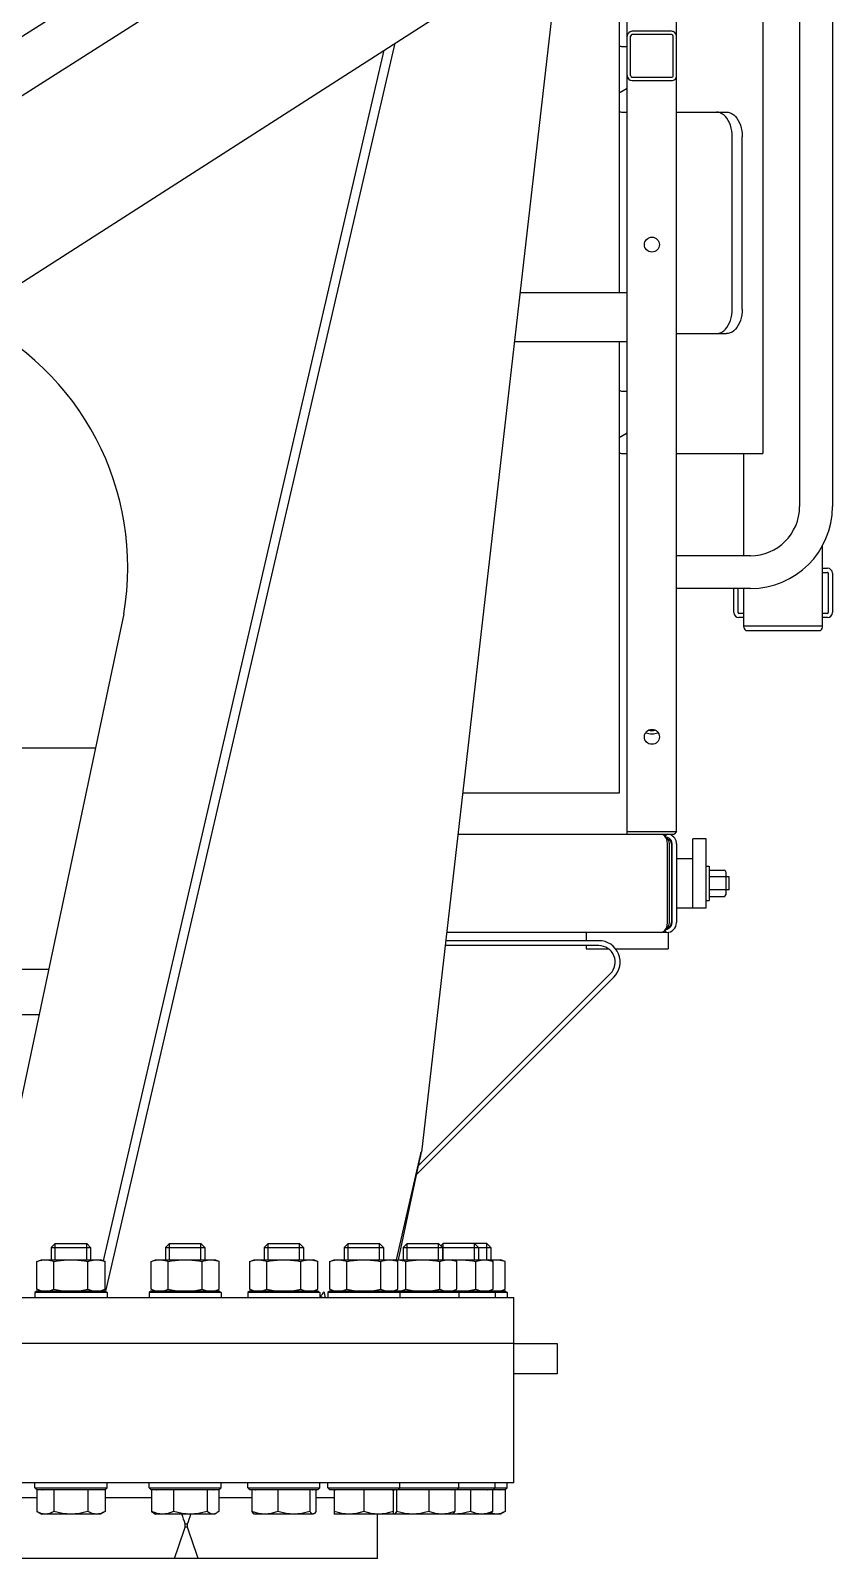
# Model space of a CAD drawing. Extents: x -79364 to 3230, y 28528 to 72157.
# Drawn here: x -66801 to -66312, y 54095 to 55026 of the extents above; entities that cross this region are included whole.
import ezdxf

# ---------------------------------------------------------------- set-up
doc = ezdxf.new("R2010")
doc.units = 0
doc.header["$LTSCALE"] = 500
doc.linetypes.add('CENTER', pattern=[7, 4, -1, 1, -1])
doc.layers.get('0').update_dxf_attribs({"linetype": 'CONTINUOUS'})
doc.layers.add('S0CO1', color=1, linetype='CONTINUOUS')

# ---------------------------------------------------------------- blocks, each defined once
blk = doc.blocks.new('PK65002M m platform_side')
at = {"linetype": 'Continuous'}
for p, q in [((-9317.14, 6059.61), (-9317.14, 5598.26)), ((-9337.14, 6049.4), (-9337.14, 5598.26)), ((-9588.76, 5989.96), (-10256.42, 5564.93)), ((-10150.87, 5516.72), (-9447.63, 5967.95)), ((-9412.12, 5860.88), (-9412.12, 5967.38)), ((-9447.14, 5954.35), (-9447.14, 5728.64)), ((-9442.12, 5860.88), (-9442.12, 5957.49)), ((-9482.58, 5945.52), (-9567.57, 5204.78)), ((-9978.24, 5779.02), (-9743.14, 5927.67)), ((-9359.51, 5920.64), (-9359.51, 5630.64)), ((-9415.12, 5887.89), (-9439.12, 5887.89)), ((-9415.12, 5885.89), (-9439.12, 5885.89)), ((-9761.22, 5138.48), (-9590.26, 5876.43)), ((-9583.79, 5880.58), (-9759.97, 5120.07)), ((-9445.14, 5878.64), (-9442.14, 5878.64)), ((-9440.12, 5860.88), (-9440.12, 5884.89)), ((-9414.12, 5860.88), (-9414.12, 5884.89)), ((-9442.14, 5398.64), (-9442.14, 5860.88)), ((-9439.12, 5859.88), (-9415.12, 5859.88)), ((-9439.12, 5857.88), (-9415.12, 5857.88)), ((-9412.14, 5400.14), (-9412.14, 5860.73)), ((-9447.14, 5850.37), (-9442.14, 5853.26)), ((-9445.14, 5838.64), (-9442.14, 5838.64)), ((-9412.14, 5838.64), (-9381.72, 5838.64)), ((-9378.21, 5718.64), (-9378.21, 5823.64)), ((-9372.08, 5718.64), (-9372.08, 5823.64)), ((-9507.47, 5728.64), (-9442.14, 5728.64)), ((-9412.14, 5703.64), (-9381.72, 5703.64)), ((-9442.14, 5698.64), (-9510.91, 5698.64)), ((-9447.14, 5698.64), (-9447.14, 5423.64)), ((-9445.14, 5668.64), (-9442.14, 5668.64)), ((-9447.14, 5640.37), (-9442.14, 5643.26)), ((-9445.14, 5630.64), (-9442.14, 5630.64)), ((-9412.14, 5630.64), (-9359.51, 5630.64)), ((-9371.14, 5568.26), (-9371.14, 5630.64)), ((-9323.14, 5524.64), (-9323.14, 5574.6)), ((-9367.14, 5568.26), (-9412.14, 5568.26)), ((-9323.14, 5560.64), (-9320.14, 5560.64)), ((-9323.14, 5558.14), (-9320.14, 5558.14)), ((-9319.64, 5557.64), (-9319.64, 5533.64)), ((-9317.14, 5557.64), (-9317.14, 5533.64)), ((-9367.14, 5548.26), (-9412.14, 5548.26)), ((-9377.14, 5533.64), (-9377.14, 5548.26)), ((-9374.64, 5533.64), (-9374.64, 5548.26)), ((-9371.14, 5524.64), (-9371.14, 5548.26)), ((-9748.84, 5532.91), (-9835.72, 5122.18)), ((-9371.14, 5533.14), (-9374.14, 5533.14)), ((-9320.14, 5533.14), (-9323.14, 5533.14)), ((-9371.14, 5530.64), (-9374.14, 5530.64)), ((-9371.14, 5525.64), (-9323.14, 5525.64)), ((-9369.14, 5522.64), (-9325.14, 5522.64)), ((-9320.14, 5530.64), (-9323.14, 5530.64)), ((-9813.82, 5451.14), (-9766.14, 5451.14)), ((-9447.14, 5423.64), (-9542.46, 5423.64)), ((-9545.33, 5398.64), (-9413.64, 5398.64)), ((-9442.14, 5400.14), (-9412.14, 5400.14)), ((-9419.19, 5397.33), (-9420.47, 5398.31)), ((-9418.14, 5398.64), (-9419.11, 5397.27)), ((-9418.78, 5396.89), (-9417.87, 5396.74)), ((-9418.27, 5396.34), (-9418.52, 5396.61)), ((-9417.66, 5395.71), (-9418.27, 5396.34)), ((-9417.87, 5396.74), (-9416.62, 5396.05)), ((-9417.56, 5392.64), (-9417.73, 5394.34)), ((-9417.12, 5395.06), (-9417.66, 5395.71)), ((-9417.56, 5344.64), (-9417.56, 5392.64)), ((-9416.56, 5393.87), (-9417.12, 5395.06)), ((-9416.62, 5396.05), (-9415.68, 5395.03)), ((-9416.39, 5392.64), (-9416.56, 5393.87)), ((-9416.39, 5344.64), (-9416.39, 5392.64)), ((-9415.68, 5395.03), (-9415.14, 5393.84)), ((-9415.14, 5393.84), (-9414.97, 5392.64)), ((-9415.14, 5392.64), (-9415.14, 5344.64)), ((-9414.97, 5392.64), (-9414.97, 5344.64)), ((-9412.14, 5400.14), (-9413.64, 5398.64)), ((-9412.14, 5392.64), (-9412.14, 5344.64)), ((-9394.14, 5395.64), (-9402.14, 5395.64)), ((-9402.14, 5353.64), (-9402.14, 5395.64)), ((-9394.14, 5353.64), (-9394.14, 5395.64)), ((-9412.14, 5383.64), (-9402.14, 5383.64)), ((-9394.14, 5379.14), (-9392.14, 5379.14)), ((-9392.14, 5379.14), (-9392.14, 5358.14)), ((-9392.14, 5376.64), (-9383.14, 5376.64)), ((-9382.14, 5375.64), (-9382.14, 5361.64)), ((-9380.14, 5372.64), (-9392.14, 5372.64)), ((-9380.14, 5364.64), (-9392.14, 5364.64)), ((-9380.14, 5364.64), (-9380.14, 5372.64)), ((-9394.14, 5358.14), (-9392.14, 5358.14)), ((-9392.14, 5360.64), (-9383.14, 5360.64)), ((-9412.14, 5353.64), (-9394.14, 5353.64)), ((-9418.14, 5338.64), (-9552.21, 5338.64)), ((-9467.14, 5338.64), (-9467.14, 5333.64)), ((-9418.14, 5338.64), (-9419.11, 5340.01)), ((-9417.86, 5340.55), (-9418.78, 5340.39)), ((-9418.27, 5340.95), (-9417.66, 5341.57)), ((-9417.73, 5342.95), (-9417.56, 5344.64)), ((-9417.66, 5341.57), (-9417.12, 5342.23)), ((-9417.14, 5338.64), (-9417.14, 5328.64)), ((-9417.12, 5342.23), (-9416.56, 5343.42)), ((-9416.56, 5343.42), (-9416.39, 5344.64)), ((-9415.14, 5343.44), (-9415.68, 5342.26)), ((-9414.97, 5344.64), (-9415.14, 5343.44)), ((-9459.46, 5330.64), (-9553.13, 5330.64)), ((-9459.46, 5333.64), (-9552.79, 5333.64)), ((-9467.14, 5330.64), (-9467.14, 5328.64)), ((-9467.14, 5328.64), (-9453.46, 5328.64)), ((-9449.23, 5328.64), (-9417.14, 5328.64)), ((-9794.69, 5316.14), (-9813.82, 5316.14)), ((-9570.58, 5191.14), (-9450.27, 5311.45)), ((-9569.44, 5196.52), (-9452.39, 5313.57)), ((-9842.38, 5288.64), (-9800.51, 5288.64)), ((-9582.76, 5139.14), (-9568.73, 5200.22)), ((-9568.82, 5199.44), (-9581.64, 5139.14)), ((-9568.82, 5199.44), (-9568.91, 5199.45)), ((-9790.64, 5149.14), (-9793.04, 5146.74)), ((-9793.04, 5146.74), (-9769.04, 5146.74)), ((-9793.04, 5146.74), (-9793.04, 5139.14)), ((-9790.64, 5149.14), (-9771.44, 5149.14)), ((-9790.64, 5139.14), (-9790.64, 5149.14)), ((-9771.44, 5149.14), (-9769.04, 5146.74)), ((-9771.44, 5139.14), (-9771.44, 5149.14)), ((-9769.04, 5146.74), (-9769.04, 5139.14)), ((-9721.04, 5149.14), (-9723.44, 5146.74)), ((-9723.44, 5146.74), (-9699.44, 5146.74)), ((-9723.44, 5146.74), (-9723.44, 5139.14)), ((-9721.04, 5149.14), (-9701.84, 5149.14)), ((-9721.04, 5139.14), (-9721.04, 5149.14)), ((-9701.84, 5149.14), (-9699.44, 5146.74)), ((-9701.84, 5139.14), (-9701.84, 5149.14)), ((-9699.44, 5146.74), (-9699.44, 5139.14)), ((-9660.95, 5149.14), (-9663.35, 5146.74)), ((-9663.35, 5146.74), (-9639.35, 5146.74)), ((-9663.35, 5146.74), (-9663.35, 5139.14)), ((-9660.95, 5149.14), (-9641.75, 5149.14)), ((-9660.95, 5139.14), (-9660.95, 5149.14)), ((-9641.75, 5149.14), (-9639.35, 5146.74)), ((-9641.75, 5139.14), (-9641.75, 5149.14)), ((-9639.35, 5146.74), (-9639.35, 5139.14)), ((-9612.21, 5149.14), (-9614.61, 5146.74)), ((-9614.61, 5146.74), (-9590.61, 5146.74)), ((-9614.61, 5146.74), (-9614.61, 5139.14)), ((-9612.21, 5149.14), (-9593.01, 5149.14)), ((-9612.21, 5139.14), (-9612.21, 5149.14)), ((-9593.01, 5149.14), (-9590.61, 5146.74)), ((-9593.01, 5139.14), (-9593.01, 5149.14)), ((-9590.61, 5146.74), (-9590.61, 5139.14)), ((-9576.29, 5149.14), (-9578.69, 5146.74)), ((-9578.69, 5146.74), (-9525.29, 5146.74)), ((-9578.69, 5146.74), (-9578.69, 5139.14)), ((-9576.29, 5149.14), (-9557.09, 5149.14)), ((-9576.29, 5139.14), (-9576.29, 5149.14)), ((-9557.09, 5149.14), (-9554.69, 5146.74)), ((-9557.09, 5149.14), (-9555.7, 5147.75)), ((-9557.09, 5139.14), (-9557.09, 5149.14)), ((-9554.3, 5149.14), (-9555.7, 5147.75)), ((-9554.69, 5146.74), (-9554.69, 5139.14)), ((-9527.69, 5149.14), (-9554.3, 5149.14)), ((-9554.3, 5139.14), (-9554.3, 5149.14)), ((-9535.1, 5149.14), (-9532.7, 5146.74)), ((-9535.1, 5139.14), (-9535.1, 5149.14)), ((-9532.7, 5146.74), (-9532.7, 5139.14)), ((-9527.69, 5149.14), (-9525.29, 5146.74)), ((-9527.69, 5139.14), (-9527.69, 5149.14)), ((-9525.29, 5146.74), (-9525.29, 5139.14)), ((-9801.83, 5138.13), (-9799.04, 5139.14)), ((-9801.83, 5121.16), (-9801.83, 5138.13)), ((-9799.04, 5139.14), (-9763.04, 5139.14)), ((-9791.44, 5121.16), (-9791.44, 5138.13)), ((-9770.65, 5121.16), (-9770.65, 5138.13)), ((-9760.26, 5138.13), (-9763.04, 5139.14)), ((-9760.26, 5121.16), (-9760.26, 5138.13)), ((-9732.22, 5138.13), (-9729.44, 5139.14)), ((-9732.22, 5121.16), (-9732.22, 5138.13)), ((-9729.44, 5139.14), (-9693.44, 5139.14)), ((-9721.83, 5121.16), (-9721.83, 5138.13)), ((-9701.04, 5121.16), (-9701.04, 5138.13)), ((-9690.65, 5138.13), (-9693.44, 5139.14)), ((-9690.65, 5121.16), (-9690.65, 5138.13)), ((-9672.13, 5138.13), (-9669.35, 5139.14)), ((-9672.13, 5121.16), (-9672.13, 5138.13)), ((-9669.35, 5139.14), (-9633.35, 5139.14)), ((-9661.74, 5121.16), (-9661.74, 5138.13)), ((-9640.96, 5121.16), (-9640.96, 5138.13)), ((-9630.56, 5138.13), (-9633.35, 5139.14)), ((-9630.56, 5121.16), (-9630.56, 5138.13)), ((-9623.39, 5138.13), (-9620.61, 5139.14)), ((-9623.39, 5121.16), (-9623.39, 5138.13)), ((-9620.61, 5139.14), (-9519.29, 5139.14)), ((-9613, 5121.16), (-9613, 5138.13)), ((-9592.21, 5121.16), (-9592.21, 5138.13)), ((-9581.82, 5138.13), (-9584.61, 5139.14)), ((-9581.82, 5121.16), (-9581.82, 5138.13)), ((-9577.09, 5121.16), (-9577.09, 5138.13)), ((-9556.3, 5121.16), (-9556.3, 5138.13)), ((-9545.91, 5138.13), (-9548.69, 5139.14)), ((-9545.91, 5121.16), (-9545.91, 5138.13)), ((-9534.31, 5121.16), (-9534.31, 5138.13)), ((-9523.92, 5138.13), (-9526.7, 5139.14)), ((-9523.92, 5121.16), (-9523.92, 5138.13)), ((-9516.51, 5138.13), (-9519.29, 5139.14)), ((-9516.51, 5121.16), (-9516.51, 5138.13)), ((-10464.33, 5116.14), (-9511.29, 5116.14)), ((-9802.04, 5120.14), (-9803.04, 5119.14)), ((-9759.04, 5119.14), (-9803.04, 5119.14)), ((-9803.04, 5119.14), (-9803.04, 5116.14)), ((-9760.05, 5120.14), (-9802.04, 5120.14)), ((-9799.04, 5120.14), (-9801.83, 5121.16)), ((-9763.04, 5120.14), (-9760.26, 5121.16)), ((-9760.04, 5120.14), (-9759.04, 5119.14)), ((-9759.04, 5119.14), (-9759.04, 5116.14)), ((-9732.44, 5120.14), (-9733.44, 5119.14)), ((-9689.44, 5119.14), (-9733.44, 5119.14)), ((-9733.44, 5119.14), (-9733.44, 5116.14)), ((-9690.44, 5120.14), (-9732.44, 5120.14)), ((-9729.44, 5120.14), (-9732.22, 5121.16)), ((-9693.44, 5120.14), (-9690.65, 5121.16)), ((-9690.44, 5120.14), (-9689.44, 5119.14)), ((-9689.44, 5119.14), (-9689.44, 5116.14)), ((-9689.44, 5116.16), (-9673.35, 5116.18)), ((-9672.35, 5120.14), (-9673.35, 5119.14)), ((-9629.35, 5119.14), (-9673.35, 5119.14)), ((-9673.35, 5119.14), (-9673.35, 5116.14)), ((-9630.35, 5120.14), (-9672.35, 5120.14)), ((-9669.35, 5120.14), (-9672.13, 5121.16)), ((-9633.35, 5120.14), (-9630.56, 5121.16)), ((-9630.35, 5120.14), (-9629.35, 5119.14)), ((-9629.35, 5119.14), (-9629.35, 5116.14)), ((-9629.35, 5116.2), (-9629.25, 5116.2)), ((-9629.25, 5116.2), (-9629.06, 5116.46)), ((-9629.01, 5116.53), (-9626.35, 5116.14)), ((-9623.61, 5120.14), (-9624.61, 5119.14)), ((-9515.29, 5119.14), (-9624.61, 5119.14)), ((-9624.61, 5119.14), (-9624.61, 5116.14)), ((-9581.61, 5120.14), (-9623.61, 5120.14)), ((-9620.61, 5120.14), (-9623.39, 5121.16)), ((-9584.61, 5120.14), (-9581.82, 5121.16)), ((-9545.69, 5120.14), (-9581.61, 5120.14)), ((-9581.61, 5120.14), (-9580.61, 5119.14)), ((-9580.61, 5119.14), (-9580.61, 5116.14)), ((-9548.69, 5120.14), (-9545.91, 5121.16)), ((-9548.31, 5120.28), (-9546.77, 5120.19)), ((-9546.77, 5120.19), (-9545.69, 5120.16)), ((-9516.29, 5120.14), (-9545.69, 5120.14)), ((-9545.69, 5120.14), (-9544.69, 5119.14)), ((-9544.69, 5119.14), (-9544.69, 5116.14)), ((-9526.7, 5120.14), (-9523.92, 5121.16)), ((-9523.7, 5120.14), (-9522.7, 5119.14)), ((-9522.7, 5119.14), (-9522.7, 5116.14)), ((-9519.29, 5120.14), (-9516.51, 5121.16)), ((-9516.29, 5120.14), (-9515.29, 5119.14)), ((-9515.29, 5119.14), (-9515.29, 5116.14)), ((-9511.29, 5088.14), (-9511.29, 5116.14)), ((-9511.29, 5088.14), (-10538.29, 5088.14)), ((-9511.29, 5088.14), (-9484.79, 5088.14)), ((-9511.29, 5003.14), (-9511.29, 5088.14)), ((-9484.79, 5088.14), (-9484.79, 5069.67)), ((-9484.79, 5069.67), (-9511.29, 5069.67)), ((-9511.29, 5003.14), (-10538.29, 5003.14)), ((-9803.04, 5000.14), (-9803.04, 5003.14)), ((-9759.04, 5000.14), (-9759.04, 5003.14)), ((-9733.44, 5000.14), (-9733.44, 5003.14)), ((-9689.44, 5000.14), (-9689.44, 5003.14)), ((-9673.35, 5000.14), (-9673.35, 5003.14)), ((-9629.35, 5000.14), (-9629.35, 5003.14)), ((-9624.61, 5000.14), (-9624.61, 5003.14)), ((-9580.61, 5000.14), (-9580.61, 5003.14)), ((-9544.69, 5000.14), (-9544.69, 5003.14)), ((-9522.7, 5000.14), (-9522.7, 5003.14)), ((-9515.29, 5000.14), (-9515.29, 5003.14)), ((-9801.83, 4994.14), (-9837.59, 4994.14)), ((-9803.04, 5000.14), (-9759.04, 5000.14)), ((-9802.04, 4999.14), (-9803.04, 5000.14)), ((-9802.04, 4999.14), (-9760.05, 4999.14)), ((-9760.26, 4998.94), (-9801.83, 4998.94)), ((-9801.83, 4998.94), (-9801.83, 4985.75)), ((-9791.44, 4998.94), (-9791.44, 4985.75)), ((-9770.65, 4998.94), (-9770.65, 4985.75)), ((-9760.26, 4998.94), (-9760.26, 4985.75)), ((-9731.9, 4994.14), (-9760.26, 4994.14)), ((-9760.04, 4999.14), (-9759.04, 5000.14)), ((-9733.44, 5000.14), (-9689.44, 5000.14)), ((-9732.44, 4999.14), (-9733.44, 5000.14)), ((-9732.44, 4999.14), (-9690.44, 4999.14)), ((-9690.97, 4998.94), (-9731.9, 4998.94)), ((-9731.9, 4998.94), (-9731.9, 4985.75)), ((-9718.54, 4998.94), (-9718.54, 4985.75)), ((-9698.08, 4998.94), (-9698.08, 4985.75)), ((-9690.97, 4998.94), (-9690.97, 4985.75)), ((-9670.88, 4994.14), (-9690.97, 4994.14)), ((-9690.44, 4999.14), (-9689.44, 5000.14)), ((-9673.35, 5000.14), (-9629.35, 5000.14)), ((-9672.35, 4999.14), (-9673.35, 5000.14)), ((-9672.35, 4999.14), (-9630.35, 4999.14)), ((-9631.82, 4998.94), (-9670.88, 4998.94)), ((-9670.88, 4998.94), (-9670.88, 4985.75)), ((-9654.96, 4998.94), (-9654.96, 4985.75)), ((-9635.43, 4998.94), (-9635.43, 4985.75)), ((-9631.82, 4998.94), (-9631.82, 4985.75)), ((-9620.61, 4994.14), (-9631.82, 4994.14)), ((-9630.35, 4999.14), (-9629.35, 5000.14)), ((-9624.61, 5000.14), (-9515.29, 5000.14)), ((-9623.61, 4999.14), (-9624.61, 5000.14)), ((-9623.61, 4999.14), (-9516.29, 4999.14)), ((-9516.51, 4998.94), (-9620.61, 4998.94)), ((-9620.61, 4998.94), (-9620.61, 4984.14)), ((-9602.61, 4998.94), (-9602.61, 4985.75)), ((-9584.61, 4984.14), (-9584.61, 4998.94)), ((-9582.62, 4998.94), (-9582.62, 4985.75)), ((-9581.61, 4999.14), (-9580.61, 5000.14)), ((-9563.09, 4998.94), (-9563.09, 4985.75)), ((-9547.16, 4998.94), (-9547.16, 4985.75)), ((-9545.69, 4999.14), (-9544.69, 5000.14)), ((-9537.59, 4998.94), (-9537.59, 4985.75)), ((-9524.23, 4998.94), (-9524.23, 4985.75)), ((-9523.7, 4999.14), (-9522.7, 5000.14)), ((-9516.51, 4998.94), (-9516.51, 4985.75)), ((-9516.29, 4999.14), (-9515.29, 5000.14)), ((-9801.83, 4985.75), (-9799.04, 4984.14)), ((-9763.04, 4984.14), (-9799.04, 4984.14)), ((-9760.26, 4985.75), (-9763.04, 4984.14)), ((-9730.59, 4984.81), (-9729.44, 4984.14)), ((-9693.44, 4984.14), (-9729.44, 4984.14)), ((-9692.28, 4984.81), (-9693.44, 4984.14)), ((-9669.63, 4984.3), (-9669.35, 4984.14)), ((-9633.35, 4984.14), (-9669.35, 4984.14)), ((-9519.29, 4984.14), (-9620.61, 4984.14)), ((-9594.29, 4957.14), (-9594.29, 4984.14)), ((-9584.42, 4984.14), (-9584.6, 4984.18)), ((-9548.42, 4984.3), (-9548.69, 4984.14)), ((-9547.83, 4984.14), (-9548.69, 4984.18)), ((-9525.55, 4984.81), (-9526.7, 4984.14)), ((-9516.51, 4985.75), (-9519.29, 4984.14)), ((-9711.4, 4978.14), (-9709.95, 4978.14)), ((-9711.4, 4976.14), (-9711.4, 4978.14)), ((-9709.95, 4976.14), (-9711.4, 4976.14)), ((-9709.95, 4976.14), (-9709.95, 4978.14)), ((-9594.3, 4957.14), (-10455.29, 4957.14))]:
    blk.add_line(p, q, dxfattribs=at)
for points in [[(-9378.21, 5823.64), (-9378.28, 5825.45), (-9378.49, 5827.23), (-9378.83, 5828.96), (-9379.31, 5830.61), (-9379.91, 5832.16), (-9380.63, 5833.59), (-9381.45, 5834.87), (-9382.37, 5835.99), (-9383.37, 5836.92), (-9384.43, 5837.67), (-9385.54, 5838.21), (-9386.69, 5838.53), (-9387.85, 5838.64)], [(-9381.72, 5838.64), (-9380.56, 5838.53), (-9379.41, 5838.21), (-9378.3, 5837.67), (-9377.24, 5836.92), (-9376.24, 5835.99), (-9375.33, 5834.87), (-9374.5, 5833.59), (-9373.79, 5832.16), (-9373.18, 5830.61), (-9372.7, 5828.96), (-9372.36, 5827.23), (-9372.15, 5825.45), (-9372.08, 5823.64)], [(-9387.85, 5703.64), (-9386.69, 5703.75), (-9385.54, 5704.08), (-9384.43, 5704.62), (-9383.37, 5705.36), (-9382.37, 5706.3), (-9381.45, 5707.41), (-9380.63, 5708.7), (-9379.91, 5710.12), (-9379.31, 5711.67), (-9378.83, 5713.32), (-9378.49, 5715.05), (-9378.28, 5716.83), (-9378.21, 5718.64)], [(-9372.08, 5718.64), (-9372.15, 5716.83), (-9372.36, 5715.05), (-9372.7, 5713.32), (-9373.18, 5711.67), (-9373.79, 5710.12), (-9374.5, 5708.7), (-9375.33, 5707.41), (-9376.24, 5706.3), (-9377.24, 5705.36), (-9378.3, 5704.62), (-9379.41, 5704.08), (-9380.56, 5703.75), (-9381.72, 5703.64)], [(-9417.73, 5394.34), (-9418.29, 5395.99), (-9419.19, 5397.33)], [(-9421.9, 5338.64), (-9420.47, 5338.98), (-9419.19, 5339.95)], [(-9419.19, 5339.95), (-9418.29, 5341.3), (-9417.73, 5342.95)], [(-9415.68, 5342.26), (-9416.61, 5341.24), (-9417.86, 5340.55)], [(-9567.74, 5204.74), (-9567.84, 5204.14), (-9567.95, 5203.55), (-9568.06, 5202.96), (-9568.18, 5202.37), (-9568.3, 5201.78), (-9568.43, 5201.19), (-9568.55, 5200.61), (-9568.68, 5200.02), (-9568.82, 5199.44)], [(-9568.73, 5200.22), (-9568.6, 5200.72), (-9568.48, 5201.21), (-9568.37, 5201.71), (-9568.25, 5202.21), (-9568.14, 5202.72), (-9568.03, 5203.22), (-9567.93, 5203.72), (-9567.83, 5204.23), (-9567.74, 5204.74)], [(-9567.74, 5204.74), (-9567.71, 5204.74), (-9567.69, 5204.74), (-9567.67, 5204.74), (-9567.65, 5204.75), (-9567.63, 5204.75), (-9567.62, 5204.75), (-9567.6, 5204.76), (-9567.59, 5204.76), (-9567.58, 5204.76), (-9567.58, 5204.77), (-9567.57, 5204.77), (-9567.57, 5204.78)], [(-9801.83, 5138.13), (-9800.77, 5138.48), (-9799.73, 5138.77)], [(-9799.73, 5138.77), (-9798.7, 5138.97), (-9797.67, 5139.1), (-9796.63, 5139.14)], [(-9796.63, 5139.14), (-9795.6, 5139.1), (-9794.57, 5138.97), (-9793.54, 5138.77), (-9792.49, 5138.48), (-9791.44, 5138.13)], [(-9791.44, 5138.13), (-9789.32, 5138.48), (-9787.24, 5138.77), (-9785.17, 5138.97), (-9783.11, 5139.1), (-9781.04, 5139.14)], [(-9781.04, 5139.14), (-9778.98, 5139.1), (-9776.92, 5138.97), (-9774.85, 5138.77), (-9772.77, 5138.48), (-9770.65, 5138.13)], [(-9770.65, 5138.13), (-9769.6, 5138.48), (-9768.55, 5138.77), (-9767.52, 5138.97), (-9766.49, 5139.1), (-9765.46, 5139.14)], [(-9765.46, 5139.14), (-9764.42, 5139.1), (-9763.39, 5138.97), (-9762.36, 5138.77), (-9761.32, 5138.48), (-9760.26, 5138.13)], [(-9732.22, 5138.13), (-9731.16, 5138.48), (-9730.12, 5138.77)], [(-9730.12, 5138.77), (-9729.09, 5138.97), (-9728.06, 5139.1), (-9727.02, 5139.14)], [(-9727.02, 5139.14), (-9725.99, 5139.1), (-9724.96, 5138.97), (-9723.93, 5138.77), (-9722.88, 5138.48), (-9721.83, 5138.13)], [(-9721.83, 5138.13), (-9719.72, 5138.48), (-9717.63, 5138.77), (-9715.56, 5138.97), (-9713.5, 5139.1), (-9711.44, 5139.14)], [(-9711.44, 5139.14), (-9709.37, 5139.1), (-9707.31, 5138.97), (-9705.24, 5138.77), (-9703.16, 5138.48), (-9701.04, 5138.13)], [(-9701.04, 5138.13), (-9699.99, 5138.48), (-9698.94, 5138.77), (-9697.91, 5138.97), (-9696.88, 5139.1), (-9695.85, 5139.14)], [(-9695.85, 5139.14), (-9694.81, 5139.1), (-9693.78, 5138.97), (-9692.75, 5138.77), (-9691.71, 5138.48), (-9690.65, 5138.13)], [(-9672.13, 5138.13), (-9671.08, 5138.48), (-9670.03, 5138.77)], [(-9670.03, 5138.77), (-9669, 5138.97), (-9667.97, 5139.1), (-9666.94, 5139.14)], [(-9666.94, 5139.14), (-9665.9, 5139.1), (-9664.87, 5138.97), (-9663.84, 5138.77), (-9662.8, 5138.48), (-9661.74, 5138.13)], [(-9661.74, 5138.13), (-9659.63, 5138.48), (-9657.54, 5138.77), (-9655.48, 5138.97), (-9653.41, 5139.1), (-9651.35, 5139.14)], [(-9651.35, 5139.14), (-9649.28, 5139.1), (-9647.22, 5138.97), (-9645.15, 5138.77), (-9643.07, 5138.48), (-9640.96, 5138.13)], [(-9640.96, 5138.13), (-9639.9, 5138.48), (-9638.86, 5138.77), (-9637.82, 5138.97), (-9636.79, 5139.1), (-9635.76, 5139.14)], [(-9635.76, 5139.14), (-9634.73, 5139.1), (-9633.7, 5138.97), (-9632.66, 5138.77), (-9631.62, 5138.48), (-9630.56, 5138.13)], [(-9623.39, 5138.13), (-9622.34, 5138.48), (-9621.29, 5138.77)], [(-9621.29, 5138.77), (-9620.26, 5138.97), (-9619.23, 5139.1), (-9618.2, 5139.14)], [(-9618.2, 5139.14), (-9617.16, 5139.1), (-9616.13, 5138.97), (-9615.1, 5138.77), (-9614.06, 5138.48), (-9613, 5138.13)], [(-9613, 5138.13), (-9610.89, 5138.48), (-9608.8, 5138.77), (-9606.74, 5138.97), (-9604.67, 5139.1), (-9602.61, 5139.14)], [(-9602.61, 5139.14), (-9600.54, 5139.1), (-9598.48, 5138.97), (-9596.41, 5138.77), (-9594.33, 5138.48), (-9592.21, 5138.13)], [(-9592.21, 5138.13), (-9591.16, 5138.48), (-9590.12, 5138.77), (-9589.08, 5138.97), (-9588.05, 5139.1), (-9587.02, 5139.14)], [(-9587.02, 5139.14), (-9585.99, 5139.1), (-9584.95, 5138.97), (-9583.92, 5138.77), (-9582.88, 5138.48), (-9581.82, 5138.13)], [(-9584.19, 5138.99), (-9583.32, 5139.1), (-9582.28, 5139.14)], [(-9582.28, 5139.14), (-9581.25, 5139.1), (-9580.22, 5138.97), (-9579.19, 5138.77), (-9578.14, 5138.48), (-9577.09, 5138.13)], [(-9577.09, 5138.13), (-9574.97, 5138.48), (-9572.89, 5138.77), (-9570.82, 5138.97), (-9568.76, 5139.1), (-9566.69, 5139.14)], [(-9566.69, 5139.14), (-9564.63, 5139.1), (-9562.57, 5138.97), (-9560.5, 5138.77), (-9558.41, 5138.48), (-9556.3, 5138.13)], [(-9556.3, 5138.13), (-9555.25, 5138.48), (-9554.2, 5138.77), (-9553.17, 5138.97), (-9552.14, 5139.1), (-9551.11, 5139.14)], [(-9551.11, 5139.14), (-9550.07, 5139.1), (-9549.04, 5138.97), (-9548.01, 5138.77), (-9546.97, 5138.48), (-9545.91, 5138.13)], [(-9548.31, 5139), (-9546.77, 5139.1), (-9544.7, 5139.14)], [(-9544.7, 5139.14), (-9542.63, 5139.1), (-9540.57, 5138.97), (-9538.51, 5138.77), (-9536.42, 5138.48), (-9534.31, 5138.13)], [(-9534.31, 5138.13), (-9533.25, 5138.48), (-9532.21, 5138.77), (-9531.18, 5138.97), (-9530.15, 5139.1), (-9529.11, 5139.14)], [(-9529.11, 5139.14), (-9528.08, 5139.1), (-9527.05, 5138.97), (-9526.02, 5138.77), (-9524.97, 5138.48), (-9523.92, 5138.13)], [(-9525.3, 5138.63), (-9524.8, 5138.77), (-9523.77, 5138.97), (-9522.74, 5139.1), (-9521.71, 5139.14)], [(-9521.71, 5139.14), (-9520.67, 5139.1), (-9519.64, 5138.97), (-9518.61, 5138.77), (-9517.57, 5138.48), (-9516.51, 5138.13)], [(-9801.83, 5121.16), (-9800.77, 5120.8), (-9799.73, 5120.52), (-9798.7, 5120.31), (-9797.67, 5120.19), (-9796.63, 5120.14)], [(-9796.63, 5120.14), (-9795.6, 5120.19), (-9794.57, 5120.31), (-9793.54, 5120.52), (-9792.49, 5120.8), (-9791.44, 5121.16)], [(-9791.44, 5121.16), (-9789.32, 5120.8), (-9787.24, 5120.52), (-9785.17, 5120.31), (-9783.11, 5120.19), (-9781.04, 5120.14)], [(-9781.04, 5120.14), (-9778.98, 5120.19), (-9776.92, 5120.31), (-9774.85, 5120.52), (-9772.77, 5120.8), (-9770.65, 5121.16)], [(-9770.65, 5121.16), (-9769.6, 5120.8), (-9768.55, 5120.52), (-9767.52, 5120.31), (-9766.49, 5120.19), (-9765.46, 5120.14)], [(-9765.46, 5120.14), (-9764.42, 5120.19), (-9763.39, 5120.31)], [(-9763.39, 5120.31), (-9762.36, 5120.52), (-9761.32, 5120.8), (-9760.26, 5121.16)], [(-9732.22, 5121.16), (-9731.16, 5120.8), (-9730.12, 5120.52), (-9729.09, 5120.31), (-9728.06, 5120.19), (-9727.02, 5120.14)], [(-9727.02, 5120.14), (-9725.99, 5120.19), (-9724.96, 5120.31), (-9723.93, 5120.52), (-9722.88, 5120.8), (-9721.83, 5121.16)], [(-9721.83, 5121.16), (-9719.72, 5120.8), (-9717.63, 5120.52), (-9715.56, 5120.31), (-9713.5, 5120.19), (-9711.44, 5120.14)], [(-9711.44, 5120.14), (-9709.37, 5120.19), (-9707.31, 5120.31), (-9705.24, 5120.52), (-9703.16, 5120.8), (-9701.04, 5121.16)], [(-9701.04, 5121.16), (-9699.99, 5120.8), (-9698.94, 5120.52), (-9697.91, 5120.31)], [(-9697.91, 5120.31), (-9696.88, 5120.19), (-9695.85, 5120.14)], [(-9695.85, 5120.14), (-9694.81, 5120.19), (-9693.78, 5120.31)], [(-9693.78, 5120.31), (-9692.75, 5120.52), (-9691.71, 5120.8), (-9690.65, 5121.16)], [(-9672.13, 5121.16), (-9671.08, 5120.8), (-9670.03, 5120.52), (-9669, 5120.31), (-9667.97, 5120.19), (-9666.94, 5120.14)], [(-9666.94, 5120.14), (-9665.9, 5120.19), (-9664.87, 5120.31), (-9663.84, 5120.52), (-9662.8, 5120.8), (-9661.74, 5121.16)], [(-9661.74, 5121.16), (-9659.63, 5120.8), (-9657.54, 5120.52), (-9655.48, 5120.31), (-9653.41, 5120.19), (-9651.35, 5120.14)], [(-9651.35, 5120.14), (-9649.28, 5120.19), (-9647.22, 5120.31), (-9645.15, 5120.52), (-9643.07, 5120.8), (-9640.96, 5121.16)], [(-9640.96, 5121.16), (-9639.9, 5120.8), (-9638.86, 5120.52), (-9637.82, 5120.31), (-9636.79, 5120.19), (-9635.76, 5120.14)], [(-9635.26, 5120.16), (-9634.73, 5120.19), (-9633.7, 5120.31)], [(-9633.7, 5120.31), (-9632.66, 5120.52), (-9631.62, 5120.8), (-9630.56, 5121.16)], [(-9629.06, 5116.46), (-9628.88, 5116.72), (-9628.7, 5116.98), (-9628.52, 5117.25), (-9628.34, 5117.51), (-9628.17, 5117.77), (-9628, 5118.04), (-9627.83, 5118.3), (-9627.66, 5118.57), (-9627.5, 5118.83), (-9627.34, 5119.1), (-9627.18, 5119.37), (-9627.02, 5119.64)], [(-9627.02, 5119.64), (-9626.95, 5119.4), (-9626.87, 5119.16), (-9626.8, 5118.92), (-9626.74, 5118.68), (-9626.67, 5118.45), (-9626.61, 5118.21), (-9626.55, 5117.97), (-9626.49, 5117.74), (-9626.44, 5117.5), (-9626.38, 5117.27), (-9626.33, 5117.04), (-9626.29, 5116.81), (-9626.24, 5116.57), (-9626.2, 5116.34), (-9626.16, 5116.14)], [(-9623.39, 5121.16), (-9622.34, 5120.8), (-9621.29, 5120.52), (-9620.26, 5120.31), (-9619.23, 5120.19), (-9618.2, 5120.14)], [(-9618.2, 5120.14), (-9617.16, 5120.19), (-9616.13, 5120.31), (-9615.1, 5120.52), (-9614.06, 5120.8), (-9613, 5121.16)], [(-9613, 5121.16), (-9610.89, 5120.8), (-9608.8, 5120.52), (-9606.74, 5120.31), (-9604.67, 5120.19), (-9602.61, 5120.14)], [(-9602.61, 5120.14), (-9600.54, 5120.19), (-9598.48, 5120.31), (-9596.41, 5120.52), (-9594.33, 5120.8), (-9592.21, 5121.16)], [(-9592.21, 5121.16), (-9591.16, 5120.8), (-9590.12, 5120.52), (-9589.08, 5120.31), (-9588.05, 5120.19), (-9587.02, 5120.14)], [(-9587.02, 5120.14), (-9585.99, 5120.19), (-9584.95, 5120.31)], [(-9584.95, 5120.31), (-9583.92, 5120.52), (-9582.88, 5120.8), (-9581.82, 5121.16)], [(-9584.19, 5120.29), (-9583.32, 5120.19), (-9582.28, 5120.14)], [(-9582.28, 5120.14), (-9581.25, 5120.19), (-9580.22, 5120.31), (-9579.19, 5120.52), (-9578.14, 5120.8), (-9577.09, 5121.16)], [(-9577.09, 5121.16), (-9574.97, 5120.8), (-9572.89, 5120.52), (-9570.82, 5120.31), (-9568.76, 5120.19), (-9566.69, 5120.14)], [(-9566.69, 5120.14), (-9564.63, 5120.19), (-9562.57, 5120.31), (-9560.5, 5120.52), (-9558.41, 5120.8), (-9556.3, 5121.16)], [(-9556.3, 5121.16), (-9555.25, 5120.8), (-9554.2, 5120.52), (-9553.17, 5120.31), (-9552.14, 5120.19), (-9551.11, 5120.14)], [(-9551.11, 5120.14), (-9550.07, 5120.19), (-9549.04, 5120.31)], [(-9549.04, 5120.31), (-9548.01, 5120.52), (-9546.97, 5120.8), (-9545.91, 5121.16)], [(-9544.7, 5120.14), (-9542.63, 5120.19), (-9540.57, 5120.31), (-9538.51, 5120.52), (-9536.42, 5120.8), (-9534.31, 5121.16)], [(-9534.31, 5121.16), (-9533.25, 5120.8), (-9532.21, 5120.52), (-9531.18, 5120.31), (-9530.15, 5120.19), (-9529.11, 5120.14)], [(-9529.11, 5120.14), (-9528.08, 5120.19), (-9527.05, 5120.31)], [(-9527.05, 5120.31), (-9526.02, 5120.52), (-9524.97, 5120.8), (-9523.92, 5121.16)], [(-9525.3, 5120.65), (-9524.8, 5120.52), (-9523.77, 5120.31)], [(-9523.77, 5120.31), (-9522.74, 5120.19), (-9521.71, 5120.14)], [(-9521.71, 5120.14), (-9520.67, 5120.19), (-9519.64, 5120.31)], [(-9519.64, 5120.31), (-9518.61, 5120.52), (-9517.57, 5120.8), (-9516.51, 5121.16)], [(-9796.63, 4984.14), (-9797.91, 4984.25), (-9799.2, 4984.56), (-9800.5, 4985.06), (-9801.83, 4985.75)], [(-9791.44, 4985.75), (-9792.76, 4985.06), (-9794.07, 4984.56), (-9795.36, 4984.25), (-9796.63, 4984.14)], [(-9781.04, 4984.14), (-9783.6, 4984.25), (-9786.17, 4984.56), (-9788.79, 4985.06), (-9791.44, 4985.75)], [(-9770.65, 4985.75), (-9773.3, 4985.06), (-9775.92, 4984.56), (-9778.49, 4984.25), (-9781.04, 4984.14)], [(-9765.46, 4984.14), (-9766.73, 4984.25), (-9768.02, 4984.56), (-9769.33, 4985.06), (-9770.65, 4985.75)], [(-9762.89, 4984.56), (-9764.18, 4984.25), (-9765.46, 4984.14)], [(-9760.26, 4985.75), (-9761.59, 4985.06), (-9762.89, 4984.56)], [(-9725.22, 4984.14), (-9726.87, 4984.25), (-9728.52, 4984.56), (-9730.2, 4985.06), (-9731.9, 4985.75)], [(-9731.9, 4985.75), (-9731, 4985.06), (-9730.59, 4984.81)], [(-9718.54, 4985.75), (-9720.25, 4985.06), (-9721.93, 4984.56), (-9723.58, 4984.25), (-9725.22, 4984.14)], [(-9708.31, 4984.14), (-9710.83, 4984.25), (-9713.36, 4984.56), (-9715.93, 4985.06), (-9718.54, 4985.75)], [(-9698.08, 4985.75), (-9700.69, 4985.06), (-9703.26, 4984.56), (-9705.79, 4984.25), (-9708.31, 4984.14)], [(-9694.52, 4984.14), (-9695.4, 4984.25), (-9696.28, 4984.56), (-9697.17, 4985.06), (-9698.08, 4985.75)], [(-9692.28, 4984.81), (-9692.77, 4984.56), (-9693.65, 4984.25), (-9694.52, 4984.14)], [(-9690.97, 4985.75), (-9691.87, 4985.06), (-9692.28, 4984.81)], [(-9662.92, 4984.14), (-9664.88, 4984.25), (-9666.85, 4984.56), (-9668.85, 4985.06), (-9670.88, 4985.75)], [(-9670.88, 4985.75), (-9670.42, 4985.06), (-9669.96, 4984.56), (-9669.63, 4984.3)], [(-9654.96, 4985.75), (-9656.99, 4985.06), (-9658.99, 4984.56), (-9660.96, 4984.25), (-9662.92, 4984.14)], [(-9645.19, 4984.14), (-9647.59, 4984.25), (-9650.01, 4984.56), (-9652.47, 4985.06), (-9654.96, 4985.75)], [(-9635.43, 4985.75), (-9637.92, 4985.06), (-9640.37, 4984.56), (-9642.79, 4984.25), (-9645.19, 4984.14)], [(-9633.62, 4984.14), (-9634.07, 4984.25), (-9634.51, 4984.56), (-9634.97, 4985.06), (-9635.43, 4985.75)], [(-9633.07, 4984.3), (-9633.18, 4984.25), (-9633.62, 4984.14)], [(-9631.82, 4985.75), (-9632.28, 4985.06), (-9632.73, 4984.56), (-9633.07, 4984.3)], [(-9611.61, 4984.14), (-9613.82, 4984.25), (-9616.05, 4984.56), (-9618.31, 4985.06), (-9620.61, 4985.75)], [(-9602.61, 4985.75), (-9604.9, 4985.06), (-9607.17, 4984.56), (-9609.39, 4984.25), (-9611.61, 4984.14)], [(-9593.61, 4984.14), (-9595.82, 4984.25), (-9598.05, 4984.56), (-9600.31, 4985.06), (-9602.61, 4985.75)], [(-9584.61, 4985.75), (-9586.9, 4985.06), (-9589.17, 4984.56), (-9591.39, 4984.25), (-9593.61, 4984.14)], [(-9582.62, 4985.75), (-9583.08, 4985.06), (-9583.53, 4984.56), (-9583.98, 4984.25), (-9584.42, 4984.14)], [(-9572.85, 4984.14), (-9575.25, 4984.25), (-9577.67, 4984.56), (-9580.12, 4985.06), (-9582.62, 4985.75)], [(-9563.09, 4985.75), (-9565.58, 4985.06), (-9568.03, 4984.56), (-9570.45, 4984.25), (-9572.85, 4984.14)], [(-9555.12, 4984.14), (-9557.08, 4984.25), (-9559.05, 4984.56), (-9561.05, 4985.06), (-9563.09, 4985.75)], [(-9547.16, 4985.75), (-9549.19, 4985.06), (-9551.2, 4984.56), (-9553.17, 4984.25), (-9555.12, 4984.14)], [(-9548.42, 4984.3), (-9548.08, 4984.56), (-9547.62, 4985.06), (-9547.16, 4985.75)], [(-9537.59, 4985.75), (-9540.2, 4985.06), (-9542.78, 4984.56), (-9545.31, 4984.25), (-9547.83, 4984.14)], [(-9530.91, 4984.14), (-9532.56, 4984.25), (-9534.21, 4984.56), (-9535.89, 4985.06), (-9537.59, 4985.75)], [(-9524.23, 4985.75), (-9525.94, 4985.06), (-9527.62, 4984.56), (-9529.27, 4984.25), (-9530.91, 4984.14)], [(-9525.55, 4984.81), (-9525.14, 4985.06), (-9524.23, 4985.75)], [(-9521.71, 4984.14), (-9522.98, 4984.25), (-9524.27, 4984.56), (-9525.31, 4984.96)], [(-9519.14, 4984.56), (-9520.43, 4984.25), (-9521.71, 4984.14)], [(-9516.51, 4985.75), (-9517.84, 4985.06), (-9519.14, 4984.56)]]:
    blk.add_lwpolyline(points, dxfattribs=at)
for centre in [(-9427.14, 5757.88), (-9427.14, 5457.88)]:
    blk.add_circle(centre, 4.55, dxfattribs=at)
for centre, radius, start, end in [((-9445.14, 5883.64), 5, 246.34953, 270), ((-9445.14, 5843.64), 5, 246.34953, 270), ((-9914.67, 5561.42), 168.26, 350.24321, 64.99632), ((-9445.14, 5673.64), 5, 246.34953, 270), ((-9445.14, 5635.64), 5, 246.34953, 270), ((-9367.14, 5598.26), 50, 270, 0), ((-9367.14, 5598.26), 30, 270, 0), ((-9320.14, 5557.64), 3, 0, 90), ((-9320.14, 5557.64), 0.5, 0, 90), ((-9374.14, 5533.64), 3, 180, 270), ((-9374.14, 5533.64), 0.5, 180, 270), ((-9320.14, 5533.64), 3, 270, 0), ((-9320.14, 5533.64), 0.5, 270, 0), ((-9369.14, 5524.64), 2, 180, 270), ((-9325.14, 5524.64), 2, 270, 0), ((-9427.14, 5468.64), 9, 246.13455, 293.86545), ((-9427.14, 5468.64), 7, 254.52083, 285.47917), ((-9418.14, 5392.64), 3, 0, 76.8244), ((-9418.14, 5392.64), 6, 0, 70.5352), ((-9383.14, 5375.64), 1, 0, 90), ((-9383.14, 5361.64), 1, 270, 0), ((-9418.14, 5344.64), 6, 270, 0), ((-9418.14, 5344.64), 3, 283.15921, 0), ((-9459.46, 5320.64), 13, 315, 90), ((-9459.46, 5320.64), 10, 315, 90), ((-9798.49, 4999.14), 0.2, 270, 0), ((-9763.59, 4999.14), 0.2, 180, 270), ((-9728.89, 4999.14), 0.2, 270, 0), ((-9693.99, 4999.14), 0.2, 180, 270), ((-9668.8, 4999.14), 0.2, 270, 0), ((-9633.9, 4999.14), 0.2, 180, 270), ((-9620.06, 4999.14), 0.2, 270, 0), ((-9585.16, 4999.14), 0.2, 180, 270), ((-9584.14, 4999.14), 0.2, 270, 0), ((-9549.24, 4999.14), 0.2, 180, 270), ((-9527.25, 4999.14), 0.2, 180, 270), ((-9519.84, 4999.14), 0.2, 180, 270)]:
    blk.add_arc(centre, radius, start, end, dxfattribs=at)
for centre, major_axis, ratio, start_param, end_param in [((-9439.12, 5884.89), (3, 0), 1, 7.853982, 9.424778), ((-9439.12, 5884.89), (0, 1), 1, 0, 1.570796), ((-9415.12, 5884.89), (0, 3), 1, -0.343214, 0), ((-9415.12, 5884.89), (0, 1), 1, -1.570796, 0), ((-9415.12, 5884.89), (3, 0), 1, 6.283185, 7.510768), ((-9439.12, 5860.88), (3, 0), 1, 3.141593, 4.712389), ((-9439.12, 5860.88), (0, 1), 1, 1.570796, 3.141593), ((-9415.12, 5860.88), (0, 3), 1, -3.141593, -1.570796), ((-9415.12, 5860.88), (0, 1), 1, -3.141593, -1.570796), ((-10024.79, 4662.39), (-205.69, 919.32), 0.411368, -1.313513, -1.306587), ((-10024.79, 5289.61), (205.69, 919.32), 0.411368, -1.82314, -1.816246), ((-10024.79, 5291.9), (205.69, 919.32), 0.411368, -1.850071, -1.82808), ((-10024.79, 4664.67), (-205.69, 919.32), 0.411368, -1.340231, -1.318452)]:
    blk.add_ellipse(centre, major_axis=major_axis, ratio=ratio, start_param=start_param, end_param=end_param, dxfattribs=at)

msp = doc.modelspace()

# ---------------------------------------------------------------- block references
at = {"layer": 'S0CO1', "color": 0, "linetype": 'CENTER'}
msp.add_blockref('PK65002M m platform_side', (-56995.028, 49138.088), dxfattribs=at)

doc.saveas('drawing.dxf')
